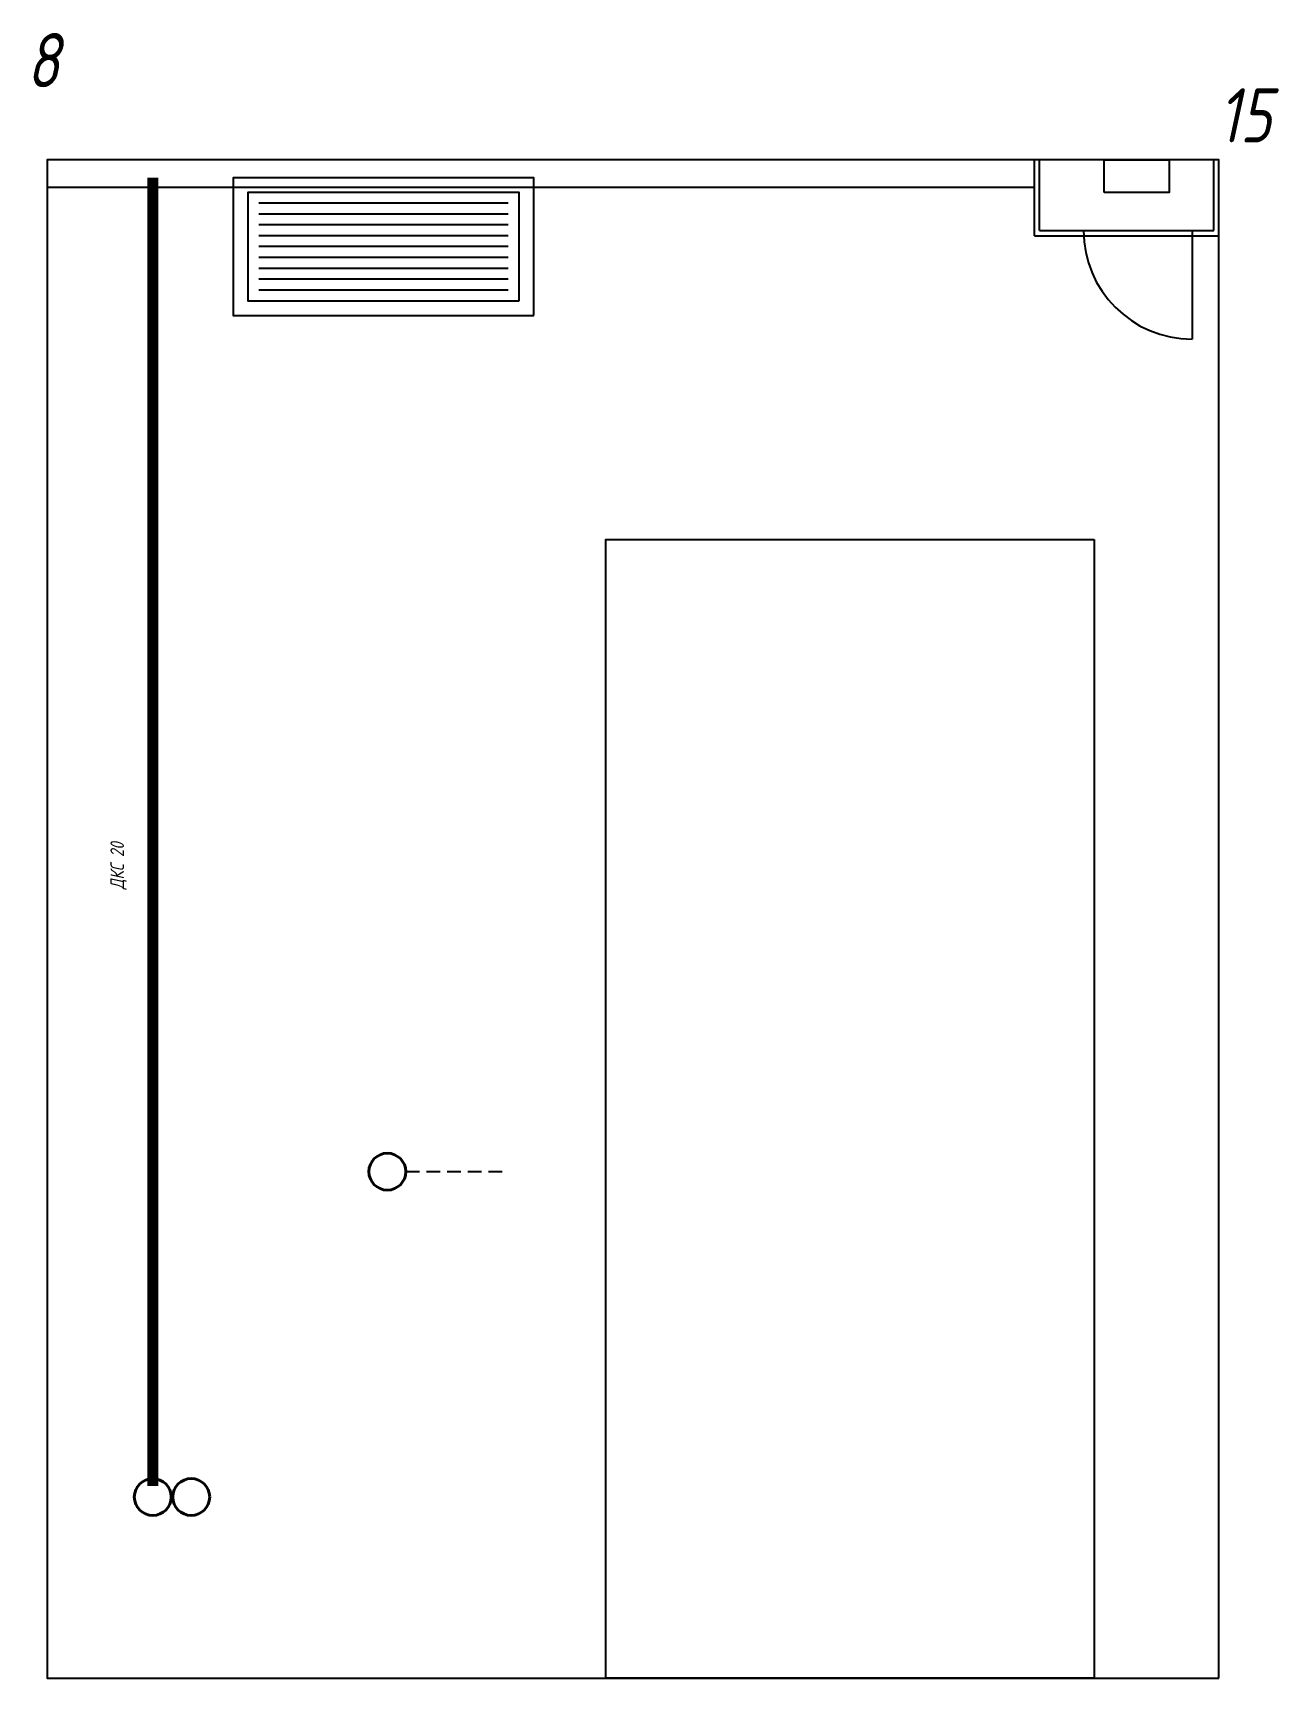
# Model space of a CAD drawing. Header units: millimetres. Extents: x -26 to 2271, y 0 to 3034.
import ezdxf
from ezdxf.enums import TextEntityAlignment as Align

# ---------------------------------------------------------------- set-up
doc = ezdxf.new("R2010")
doc.units = ezdxf.units.MM
doc.linetypes.add('DASHED', pattern=[19.05, 12.7, -6.35])
for name, color, linetype in [('01 Черновое', 7, 'Continuous'), ('02 ОВиК', 7, 'Continuous'), ('02 ЭОМ и СС', 7, 'Continuous'), ('03 Потолок', 5, 'Continuous'), ('04 Лючки', 2, 'Continuous')]:
    doc.layers.add(name, color=color, linetype=linetype)
doc.styles.add('ГОСТ-ISOCPEUR', font='isocpeui.ttf', dxfattribs={"width": 0.8})

# ---------------------------------------------------------------- blocks, each defined once
blk = doc.blocks.new('АП 500х200')
at = {"color": 0, "lineweight": -2}
for p, q in [((-507, 207), (-47, 207)), ((-507, 187), (-47, 187)), ((-507, 167), (-47, 167)), ((-507, 147), (-47, 147)), ((-507, 127), (-47, 127)), ((-507, 107), (-47, 107)), ((-507, 87), (-47, 87)), ((-507, 67), (-47, 67)), ((-507, 47), (-47, 47))]:
    blk.add_line(p, q, dxfattribs=at)
for points in [[(-554, 0), (-554, 254), (0, 254), (0, 0)], [(-527, 27), (-527, 227), (-27, 227), (-27, 27)]]:
    blk.add_lwpolyline(points, close=True, dxfattribs=at)

msp = doc.modelspace()

# ---------------------------------------------------------------- linework, layer by layer
at = {"layer": '01 Черновое'}
for points in [[(2160, 0), (2160, 2800), (0, 2800), (0, 0)], [(1930, 2100), (1930, 0), (1030, 0), (1030, 2100)]]:
    msp.add_lwpolyline(points, close=True, dxfattribs=at)
at = {"layer": '02 ОВиК', "color": 7, "linetype": 'Continuous', "lineweight": -2, "flags": 128}
msp.add_lwpolyline([(1948.5, 2740), (1948.5, 2800), (2068.5, 2800), (2068.5, 2740)], close=True, dxfattribs=at)
msp.add_lwpolyline([(1948.5, 2740), (1948.5, 2800), (2068.5, 2800), (2068.5, 2740)], close=True, dxfattribs=at)
at = {"layer": '02 ЭОМ и СС', "color": 1, "flags": 128}
msp.add_lwpolyline([(194.5, 354, 20, 20, 0), (194.5, 2767, 20, 20, 0)], format="xyseb", dxfattribs=at)
at = {"layer": '02 ЭОМ и СС', "linetype": 'DASHED', "ltscale": 2, "flags": 128}
msp.add_lwpolyline([(661, 934), (846, 934)], dxfattribs=at)
at = {"layer": '02 ЭОМ и СС', "color": 3, "lineweight": 40}
msp.add_circle((627, 934), 34, dxfattribs=at)
at = {"layer": '02 ЭОМ и СС', "color": 1, "lineweight": 40}
for centre in [(194.5, 334), (265.5, 334)]:
    msp.add_circle(centre, 34, dxfattribs=at)
at = {"layer": '03 Потолок', "color": 7, "lineweight": -2}
for p, q in [((1820, 2660), (1820, 2800)), ((1829.5, 2669.5), (1829.5, 2800)), ((2150.5, 2669.5), (2150.5, 2800)), ((2160, 2660), (2160, 2800)), ((1820, 2660), (2160, 2660)), ((1829.5, 2669.5), (2150.5, 2669.5))]:
    msp.add_line(p, q, dxfattribs=at)
at = {"layer": '03 Потолок', "color": 7, "ltscale": 5}
msp.add_line((0, 2750), (1820, 2750), dxfattribs=at)
at = {"layer": '04 Лючки'}
for p, q in [((1910.5, 2669.5), (2110.5, 2669.5)), ((2110.5, 2669.5), (2110.5, 2469.5))]:
    msp.add_line(p, q, dxfattribs=at)
msp.add_arc((2110.5, 2669.5), 200, 180, 270, dxfattribs=at)

# ---------------------------------------------------------------- block references
at = {"layer": '02 ОВиК', "color": 7, "xscale": -1}
msp.add_blockref('АП 500х200', (343, 2513), dxfattribs=at)
msp.add_blockref('АП 500х200', (343, 2513), dxfattribs=at)

# ---------------------------------------------------------------- texts
at = {"layer": '01 Черновое', "style": 'ГОСТ-ISOCPEUR', "width": 0.8}
for s, p in [('8', (-7.9, 2984)), ('15', (2207.8, 2882.2))]:
    msp.add_text(s, height=100, dxfattribs=at).set_placement(p, align=Align.MIDDLE)
at = {"layer": '02 ЭОМ и СС', "color": 1, "insert": (146.6, 1454.8), "char_height": 25, "width": 270.313, "attachment_point": 7, "rotation": 90, "style": 'ГОСТ-ISOCPEUR'}
msp.add_mtext('{ДКС 20}', dxfattribs=at)

doc.saveas('drawing.dxf')
